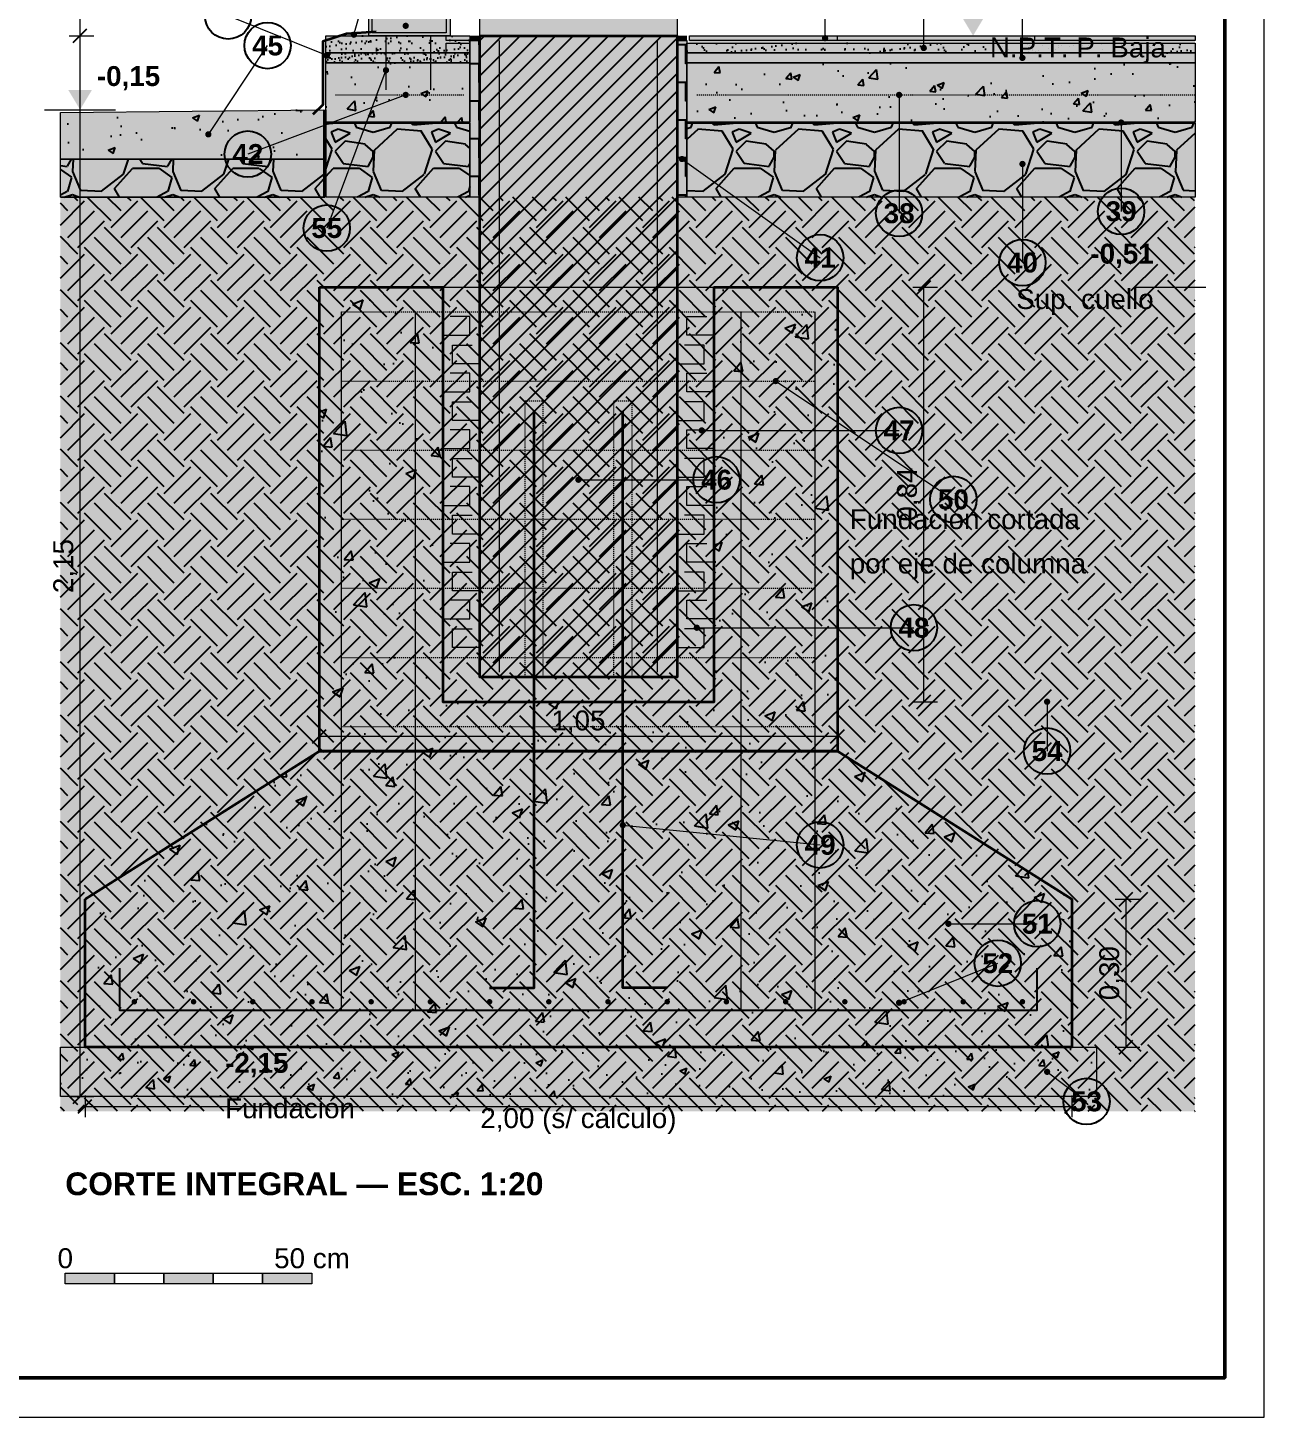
# Model space of a CAD drawing. Header units: millimetres. Extents: x 0 to 297, y 0 to 420.
# Drawn here: x 171.7 to 297, y 0 to 140.8 of the extents above; entities that cross this region are included whole.
import ezdxf
from ezdxf.enums import TextEntityAlignment as Align

# ---------------------------------------------------------------- set-up
doc = ezdxf.new("R2010")
doc.units = ezdxf.units.MM
doc.linetypes.add('DASHED', pattern=[1.524, 1.27, -0.254])
for name, color, linetype in [('0-MARCO-A3', 7, 'Continuous'), ('1-CORTE-ARMADURAS', 14, 'Continuous'), ('1-CORTE-CONTORNOS', 7, 'Continuous'), ('1-CORTE-OCULTO', 8, 'Continuous'), ('1-CORTE-RAYADOS', 8, 'Continuous'), ('1-CORTE-RELLENOS', 9, 'Continuous'), ('1-CORTE-VISTA', 8, 'Continuous'), ('3-COTAS-NIVELES', 7, 'Continuous'), ('3-TEXTOS', 7, 'Continuous')]:
    doc.layers.add(name, color=color, linetype=linetype)
doc.styles.add('ARIAL', font='arial.ttf')
doc.styles.add('ARIAL-NEGRITA', font='arialbd.ttf')
pattern_1 = [(50, (166, 0), (7.28739, -0.63756), [0.762, -8.382]), (355, (166, 0), (-1.40974, 7.64227), [0.6096, -6.70562]), (100.4514, (166.607, -0.053), (5.87765, 7.0047), [0.6476, -7.1236]), (46.184, (166, 2.032), (10.84316, -1.6817), [1.143, -12.573]), (96.6356, (166.904, 1.892), (9.49617, 9.89704), [0.9714, -10.6854]), (351.184, (166, 2.032), (9.49617, 9.89704), [0.9144, -10.0584]), (21, (167.016, 1.524), (6.06458, -4.0906), [0.762, -8.382]), (326, (167.016, 1.524), (2.47208, 7.36752), [0.6096, -6.7056]), (71.4514, (167.5214, 1.183), (8.53666, 3.2769), [0.6476, -7.1236]), (37.5, (166, 0), (0.123544, 3.3822), [0, -6.62432, 0, -6.8072, 0, -6.731]), (7.5, (166, 0), (2.67279, 4.00722), [0, -3.88112, 0, -6.47192, 0, -2.5654]), (-32.5, (163.7343, 0), (5.423624, -0.22915), [0, -2.54, 0, -7.9248, 0, -10.5156]), (-42.5, (162.7183, 0), (5.92517, 1.01706), [0, -3.302, 0, -5.26288, 0, -7.4676])]
pattern_2 = [(50, (166, 0), (10.9311, -0.95635), [1.143, -12.573]), (355, (166, 0), (-2.1146, 11.4634), [0.9144, -10.0584]), (100.4514, (166.911, -0.08), (8.8165, 10.5071), [0.9714, -10.6854]), (46.184, (166, 3.048), (16.2647, -2.5225), [1.7145, -18.8595]), (96.636, (167.355, 2.838), (14.2442, 14.8456), [1.4571, -16.0281]), (351.184, (166, 3.048), (14.2442, 14.8456), [1.3716, -15.0876]), (21, (167.524, 2.286), (9.09686, -6.1359), [1.143, -12.573]), (326, (167.524, 2.286), (3.7081, 11.0513), [0.9144, -10.0584]), (71.4514, (168.282, 1.775), (12.805, 4.9154), [0.9714, -10.6854]), (37.5, (166, 0), (0.18532, 5.0733), [0, -9.93648, 0, -10.2108, 0, -10.0965]), (7.5, (166, 0), (4.00918, 6.01083), [0, -5.82168, 0, -9.70788, 0, -3.8481]), (-32.5, (162.6015, 0), (8.13544, -0.34372), [0, -3.81, 0, -11.8872, 0, -15.7734]), (-42.5, (161.0775, 0), (8.88775, 1.5256), [0, -4.953, 0, -7.89432, 0, -11.2014])]
pattern_3 = [(37.5, (166, 0), (-0.0320006, 0.9788265), [0, -0.77216, 0, -0.8636, 0, -0.8255]), (7.5, (166, 0), (0.899047, 1.43365), [0, -0.41656, 0, -0.69596, 0, -0.2667]), (-32.5, (165.3752, 0), (1.5819847, 0.0028744), [0, -0.254, 0, -0.9144, 0, -1.1938]), (-42.5, (165.3752, 0), (1.527113, 0.445859), [0, -0.127, 0, -0.59944, 0, -0.6858])]
pattern_4 = [(228.0128, (173.3152, 10.16), (-81.28, -91.44), [1.3669, -135.32193]), (184.96974, (172.4008, 9.144), (121.92, 10.1600006), [2.34562, -232.2162]), (132.51045, (170.064, 8.9408), (101.6, -111.76), [1.65393, -163.7389]), (267.2737, (166.1016, 6.4008), (10.16, 203.2), [2.13602, -211.46575]), (292.83365, (166, 4.2672), (-50.8, 121.92), [2.09453, -207.35923]), (357.2737, (166.8128, 2.3368), (-203.2, 10.16), [2.13602, -211.46575]), (37.69424, (168.9464, 2.2352), (-132.08, -101.6), [2.82477, -279.65246]), (72.25533, (171.1816, 3.9624), (71.12, 223.52), [2.66688, -264.02103]), (121.42957, (171.9944, 6.5024), (-81.28, 132.08), [2.14325, -212.18218]), (175.23636, (170.8768, 8.3312), (111.76, -10.16), [2.44685, -119.89575]), (222.39744, (168.4384, 8.5344), (-121.92, -111.76), [3.16431, -313.2671]), (138.8141, (176.16, 6.2992), (-71.12, 60.96), [1.08, -106.92226]), (171.46923, (175.3472, 7.0104), (132.08, -20.32), [2.05473, -203.41856]), (225, (173.315, 7.315), (-0, -10.16), [1.43684, -12.9316]), (203.1986, (172.604, 8.5344), (50.8, 20.32), [0.77377, -76.6025]), (291.8014, (171.8928, 8.2296), (-10.16, 30.48), [1.09426, -53.619]), (30.9638, (172.2992, 7.2136), (30.48, 20.32), [1.7773, -57.4652]), (161.565, (173.8232, 8.128), (20.32, -10.16), [1.28515, -30.8436]), (16.38954, (166, 8.2296), (101.6, 30.48), [1.80035, -178.2353]), (70.34618, (167.7272, 8.7376), (-40.64, -111.76), [1.5104, -149.52886]), (293.1986, (173.8232, 10.16), (-20.32, 50.8), [1.5475, -75.82873]), (343.61046, (174.4328, 8.7376), (-101.6, 30.48), [1.80035, -178.2353]), (339.44395, (166, 1.9304), (-50.8, 20.32), [1.73614, -85.07094]), (294.77514, (167.6256, 1.3208), (-50.8, 111.76), [1.4547, -144.01437]), (66.8014, (173.9248, 0), (20.32, 50.8), [1.5475, -75.82873]), (17.35402, (174.5344, 1.4224), (-132.08, -40.64), [1.70313, -168.6095]), (69.44395, (168.9464, 0), (-20.32, -50.8), [0.86807, -85.939]), (101.3099, (173.3152, 0), (-10.16, 40.64), [0.51806, -51.288]), (165.9638, (173.2136, 0.508), (30.48, -10.16), [2.09453, -39.7962]), (186.009, (171.1816, 1.016), (101.6, 10.16), [1.94107, -192.16546]), (303.69, (172.2992, 6.2992), (-10.16, 20.32), [1.4653, -35.1671]), (353.15723, (173.112, 5.08), (172.72, -20.32), [2.55823, -253.26404]), (60.9454, (175.652, 4.7752), (-40.64, -71.12), [1.04603, -103.55757]), (90, (176.16, 5.69), (-10.16, 10.16), [0.6096, -9.5504]), (120.25644, (170.9784, 1.3208), (40.64, -71.12), [1.41147, -139.73576]), (48.0128, (170.2672, 2.54), (81.28, 91.44), [2.73377, -133.95505]), (0, (172.096, 4.572), (10.16, 10.16), [2.6416, -7.5184]), (325.30485, (174.7376, 4.572), (101.6, -71.12), [1.60644, -159.03727]), (254.0546, (176.0584, 3.6576), (-10.16, -40.64), [1.4793, -72.4866]), (207.64598, (175.652, 2.2352), (-193.04, -101.6), [2.40858, -238.44986]), (175.42608, (173.5184, 1.1176), (-132.08, 10.16), [2.54812, -252.26339])]
pattern_5 = [(37.5, (166, 0), (-0.048001, 1.46824), [0, -1.15824, 0, -1.2954, 0, -1.23825]), (7.5, (166, 0), (1.34857, 2.150475), [0, -0.62484, 0, -1.04394, 0, -0.40005]), (-32.5, (165.0627, 0), (2.372977, 0.0043116), [0, -0.381, 0, -1.3716, 0, -1.7907]), (-42.5, (165.0627, 0), (2.29067, 0.668788), [0, -0.1905, 0, -0.89916, 0, -1.0287])]
pattern_6 = [(90, (166, 0), (-1.905, 1.905), [1.905, -1.905]), (180, (166, 1.905), (-1.905, -1.905), [1.905, -1.905])]

msp = doc.modelspace()

# ---------------------------------------------------------------- hatches: boundary and pattern name
at = {"layer": '1-CORTE-ARMADURAS', "true_color": 0x7a1f1f}
h = msp.add_hatch(color=256, dxfattribs=at)
h.dxf.hatch_style = 1
edge = h.paths.add_edge_path()
edge.add_arc((182.5, 42.1), 0.28, 0, 360)
h = msp.add_hatch(color=256, dxfattribs=at)
h.dxf.hatch_style = 1
edge = h.paths.add_edge_path()
edge.add_arc((188.5, 42.1), 0.28, 0, 360)
h = msp.add_hatch(color=256, dxfattribs=at)
h.dxf.hatch_style = 1
edge = h.paths.add_edge_path()
edge.add_arc((194.5, 42.1), 0.28, 0, 360)
h = msp.add_hatch(color=256, dxfattribs=at)
h.dxf.hatch_style = 1
edge = h.paths.add_edge_path()
edge.add_arc((200.5, 42.1), 0.28, 0, 360)
h = msp.add_hatch(color=256, dxfattribs=at)
h.dxf.hatch_style = 1
edge = h.paths.add_edge_path()
edge.add_arc((206.5, 42.1), 0.28, 0, 360)
h = msp.add_hatch(color=256, dxfattribs=at)
h.dxf.hatch_style = 1
edge = h.paths.add_edge_path()
edge.add_arc((212.5, 42.1), 0.28, 0, 360)
h = msp.add_hatch(color=256, dxfattribs=at)
h.dxf.hatch_style = 1
edge = h.paths.add_edge_path()
edge.add_arc((218.5, 42.1), 0.28, 0, 360)
h = msp.add_hatch(color=256, dxfattribs=at)
h.dxf.hatch_style = 1
edge = h.paths.add_edge_path()
edge.add_arc((224.5, 42.1), 0.28, 0, 360)
h = msp.add_hatch(color=256, dxfattribs=at)
h.dxf.hatch_style = 1
edge = h.paths.add_edge_path()
edge.add_arc((230.5, 42.1), 0.28, 0, 360)
h = msp.add_hatch(color=256, dxfattribs=at)
h.dxf.hatch_style = 1
edge = h.paths.add_edge_path()
edge.add_arc((236.5, 42.1), 0.28, 0, 360)
h = msp.add_hatch(color=256, dxfattribs=at)
h.dxf.hatch_style = 1
edge = h.paths.add_edge_path()
edge.add_arc((242.5, 42.1), 0.28, 0, 360)
h = msp.add_hatch(color=256, dxfattribs=at)
h.dxf.hatch_style = 1
edge = h.paths.add_edge_path()
edge.add_arc((248.5, 42.1), 0.28, 0, 360)
h = msp.add_hatch(color=256, dxfattribs=at)
h.dxf.hatch_style = 1
edge = h.paths.add_edge_path()
edge.add_arc((254.5, 42.1), 0.28, 0, 360)
h = msp.add_hatch(color=256, dxfattribs=at)
h.dxf.hatch_style = 1
edge = h.paths.add_edge_path()
edge.add_arc((260.5, 42.1), 0.28, 0, 360)
h = msp.add_hatch(color=256, dxfattribs=at)
h.dxf.hatch_style = 1
edge = h.paths.add_edge_path()
edge.add_arc((266.5, 42.1), 0.28, 0, 360)
h = msp.add_hatch(color=256, dxfattribs=at)
h.dxf.hatch_style = 1
edge = h.paths.add_edge_path()
edge.add_arc((272.5, 42.1), 0.28, 0, 360)
at = {"layer": '1-CORTE-RAYADOS'}
h = msp.add_hatch(dxfattribs=at)
h.set_pattern_fill('AR-SAND', color=8, scale=0.03)
h.set_pattern_definition(pattern_5)
h.paths.add_polyline_path([(201.9, 140), (216.5, 140), (216.5, 138.25), (201.9, 138.25)])
h = msp.add_hatch(dxfattribs=at)
h.set_pattern_fill('ZIGZAG', color=8, scale=0.3, angle=90)
h.set_pattern_definition(pattern_6)
h.paths.add_polyline_path([(216.5, 139.5), (217.5, 139.5), (217.5, 123.65), (216.5, 123.65)])
h = msp.add_hatch(dxfattribs=at)
h.set_pattern_fill('ANSI31', color=8, scale=0.4)
h.set_pattern_definition([(45, (166, 0), (-0.898026, 0.898026), [])])
h.paths.add_polyline_path([(217.5, 140), (237.5, 140), (237.5, 75), (217.5, 75)])
h = msp.add_hatch(dxfattribs=at)
h.set_pattern_fill('ZIGZAG', color=8, scale=0.3, angle=90)
h.set_pattern_definition(pattern_6)
h.paths.add_polyline_path([(237.5, 139.5), (238.5, 139.5), (238.5, 123.65), (237.5, 123.65)])
h = msp.add_hatch(dxfattribs=at)
h.set_pattern_fill('AR-SAND', color=8, scale=0.02)
h.set_pattern_definition(pattern_3)
h.paths.add_polyline_path([(201.9, 138.25), (216.5, 138.25), (216.5, 137.25), (201.9, 137.25)])
h = msp.add_hatch(dxfattribs=at)
h.set_pattern_fill('AR-SAND', color=8, scale=0.03)
h.set_pattern_definition(pattern_5)
h.paths.add_polyline_path([(214.1, 139.25), (216.5, 139.25), (216.5, 138.25), (214.1, 138.25)])
h = msp.add_hatch(dxfattribs=at)
h.set_pattern_fill('AR-SAND', color=8, scale=0.03)
h.set_pattern_definition(pattern_5)
h.paths.add_polyline_path([(238.5, 139.25), (290, 139.25), (290, 138.25), (238.5, 138.25)])
h = msp.add_hatch(dxfattribs=at)
h.set_pattern_fill('AR-SAND', color=8, scale=0.02)
h.set_pattern_definition(pattern_3)
h.paths.add_polyline_path([(238.5, 138.25), (290, 138.25), (290, 137.25), (238.5, 137.25)])
h = msp.add_hatch(dxfattribs=at)
h.set_pattern_fill('AR-CONC', color=8, scale=0.04)
h.set_pattern_definition(pattern_1)
h.paths.add_polyline_path([(201.9, 137.25), (216.5, 137.25), (216.5, 131.25), (201.9, 131.25)])
h = msp.add_hatch(dxfattribs=at)
h.set_pattern_fill('AR-CONC', color=8, scale=0.04)
h.set_pattern_definition(pattern_1)
h.paths.add_polyline_path([(238.5, 137.25), (290, 137.25), (290, 131.25), (238.5, 131.25)])
h = msp.add_hatch(dxfattribs=at)
h.set_pattern_fill('AR-CONC', color=8, scale=0.04)
h.set_pattern_definition(pattern_1)
h.paths.add_polyline_path([(201.7, 132.5), (201.7, 127.5), (175, 127.5), (175, 132.23)])
h = msp.add_hatch(dxfattribs=at)
h.set_pattern_fill('GRAVEL', color=8, scale=0.4)
h.set_pattern_definition(pattern_4)
h.paths.add_polyline_path([(201.9, 131.15), (216.5, 131.15), (216.5, 123.65), (201.9, 123.65)])
h = msp.add_hatch(dxfattribs=at)
h.set_pattern_fill('GRAVEL', color=8, scale=0.4)
h.set_pattern_definition(pattern_4)
h.paths.add_polyline_path([(238.5, 131.15), (290, 131.15), (290, 123.65), (238.5, 123.65)])
h = msp.add_hatch(dxfattribs=at)
h.set_pattern_fill('GRAVEL', color=8, scale=0.4)
h.set_pattern_definition(pattern_4)
h.paths.add_polyline_path([(201.7, 127.5), (201.7, 123.65), (175, 123.65), (175, 127.5)])
h = msp.add_hatch(dxfattribs=at)
h.set_pattern_fill('EARTH', color=8, scale=0.6, angle=45)
h.set_pattern_definition([(45, (166, 0), (0, 5.38815), [3.81, -3.81]), (45, (164.9897, 1.0103), (0, 5.38815), [3.81, -3.81]), (45, (163.9794, 2.0206), (0, 5.38815), [3.81, -3.81]), (135, (163.9794, 2.694), (-5.38815, 0), [3.81, -3.81]), (135, (164.9897, 3.7044), (-5.38815, 0), [3.81, -3.81]), (135, (166, 4.7146), (-5.38815, 0), [3.81, -3.81])])
h.paths.add_polyline_path([(290, 123.65), (290, 31), (175, 31), (175, 123.65)])
h = msp.add_hatch(dxfattribs=at)
h.set_pattern_fill('AR-CONC', color=8, scale=0.06)
h.set_pattern_definition(pattern_2)
h.paths.add_polyline_path([(201.25, 114.5), (213.75, 114.5), (213.75, 72.5), (241.25, 72.5), (241.25, 114.5), (253.75, 114.5), (253.75, 67.5), (201.25, 67.5)])
h = msp.add_hatch(dxfattribs=at)
h.set_pattern_fill('AR-SAND', color=8, scale=0.02)
h.set_pattern_definition(pattern_3)
h.paths.add_polyline_path([(213.75, 114.5), (241.25, 114.5), (241.25, 72.5), (213.75, 72.5)])
h = msp.add_hatch(dxfattribs=at)
h.set_pattern_fill('AR-CONC', color=8, scale=0.06)
h.set_pattern_definition(pattern_2)
h.paths.add_polyline_path([(177.5, 52.5), (201.25, 67.5), (253.75, 67.5), (277.5, 52.5), (277.5, 37.5), (177.5, 37.5)])
h = msp.add_hatch(dxfattribs=at)
h.set_pattern_fill('AR-CONC', color=8, scale=0.04)
h.set_pattern_definition(pattern_1)
h.paths.add_polyline_path([(175, 37.5), (280, 37.5), (280, 32.5), (175, 32.5)])
at = {"layer": '1-CORTE-RELLENOS', "true_color": 0xeceeef}
h = msp.add_hatch(color=256, dxfattribs=at)
h.dxf.hatch_style = 1
h.paths.add_polyline_path([(217.5, 215), (237.5, 215), (237.5, 140), (217.5, 140)])
at = {"layer": '1-CORTE-RELLENOS', "true_color": 0x9aa3ab}
h = msp.add_hatch(color=256, dxfattribs=at)
h.dxf.hatch_style = 1
h.paths.add_polyline_path([(206.25, 142), (214.5, 142), (214.5, 140), (206.25, 140)])
at = {"layer": '1-CORTE-RELLENOS', "true_color": 0xe9e9e9}
h = msp.add_hatch(color=256, dxfattribs=at)
h.dxf.hatch_style = 1
h.paths.add_polyline_path([(201.9, 140), (216.5, 140), (216.5, 138.25), (201.9, 138.25)])
at = {"layer": '1-CORTE-RELLENOS', "true_color": 0x222222}
h = msp.add_hatch(color=256, dxfattribs=at)
h.dxf.hatch_style = 1
h.paths.add_polyline_path([(203.5, 140.2), (206.25, 140.2), (206.25, 140), (203.5, 140)])
at = {"layer": '1-CORTE-RELLENOS', "true_color": 0xcdbb9c}
h = msp.add_hatch(color=256, dxfattribs=at)
h.dxf.hatch_style = 1
h.paths.add_polyline_path([(214.1, 140), (216.5, 140), (216.5, 139.5), (214.1, 139.5)])
at = {"layer": '1-CORTE-RELLENOS', "true_color": 0x8d8d8d}
h = msp.add_hatch(color=256, dxfattribs=at)
h.dxf.hatch_style = 1
h.paths.add_polyline_path([(214.1, 139.5), (216.5, 139.5), (216.5, 139.25), (214.1, 139.25)])
at = {"layer": '1-CORTE-RELLENOS', "true_color": 0x111111}
h = msp.add_hatch(color=256, dxfattribs=at)
h.dxf.hatch_style = 1
h.paths.add_polyline_path([(216.5, 140), (217.5, 140), (217.5, 139.5), (216.5, 139.5)])
at = {"layer": '1-CORTE-RELLENOS', "true_color": 0xfff5bf}
h = msp.add_hatch(color=256, dxfattribs=at)
h.dxf.hatch_style = 1
h.paths.add_polyline_path([(216.5, 139.5), (217.5, 139.5), (217.5, 123.65), (216.5, 123.65)])
at = {"layer": '1-CORTE-RELLENOS', "true_color": 0xd3d6d9}
h = msp.add_hatch(color=256, dxfattribs=at)
h.dxf.hatch_style = 1
h.paths.add_polyline_path([(217.5, 140), (237.5, 140), (237.5, 75), (217.5, 75)])
at = {"layer": '1-CORTE-RELLENOS', "true_color": 0x111111}
h = msp.add_hatch(color=256, dxfattribs=at)
h.dxf.hatch_style = 1
h.paths.add_polyline_path([(237.5, 140), (238.5, 140), (238.5, 139.5), (237.5, 139.5)])
at = {"layer": '1-CORTE-RELLENOS', "true_color": 0xfff5bf}
h = msp.add_hatch(color=256, dxfattribs=at)
h.dxf.hatch_style = 1
h.paths.add_polyline_path([(237.5, 139.5), (238.5, 139.5), (238.5, 123.65), (237.5, 123.65)])
at = {"layer": '1-CORTE-RELLENOS', "true_color": 0xcdbb9c}
h = msp.add_hatch(color=256, dxfattribs=at)
h.dxf.hatch_style = 1
h.paths.add_polyline_path([(238.75, 140), (290, 140), (290, 139.5), (238.75, 139.5)])
at = {"layer": '1-CORTE-RELLENOS', "true_color": 0x8d8d8d}
h = msp.add_hatch(color=256, dxfattribs=at)
h.dxf.hatch_style = 1
h.paths.add_polyline_path([(238.75, 139.5), (290, 139.5), (290, 139.25), (238.75, 139.25)])
at = {"layer": '1-CORTE-RELLENOS', "true_color": 0xc9dbe6}
h = msp.add_hatch(color=256, dxfattribs=at)
h.dxf.hatch_style = 1
h.paths.add_polyline_path([(201.9, 138.25), (216.5, 138.25), (216.5, 137.25), (201.9, 137.25)])
at = {"layer": '1-CORTE-RELLENOS', "true_color": 0xe9e9e9}
h = msp.add_hatch(color=256, dxfattribs=at)
h.dxf.hatch_style = 1
h.paths.add_polyline_path([(214.1, 139.25), (216.5, 139.25), (216.5, 138.25), (214.1, 138.25)])
h = msp.add_hatch(color=256, dxfattribs=at)
h.dxf.hatch_style = 1
h.paths.add_polyline_path([(238.5, 139.25), (290, 139.25), (290, 138.25), (238.5, 138.25)])
at = {"layer": '1-CORTE-RELLENOS', "true_color": 0xc9dbe6}
h = msp.add_hatch(color=256, dxfattribs=at)
h.dxf.hatch_style = 1
h.paths.add_polyline_path([(238.5, 138.25), (290, 138.25), (290, 137.25), (238.5, 137.25)])
at = {"layer": '1-CORTE-RELLENOS', "true_color": 0xe6e4df}
h = msp.add_hatch(color=256, dxfattribs=at)
h.dxf.hatch_style = 1
h.paths.add_polyline_path([(201.9, 137.25), (216.5, 137.25), (216.5, 131.25), (201.9, 131.25)])
h = msp.add_hatch(color=256, dxfattribs=at)
h.dxf.hatch_style = 1
h.paths.add_polyline_path([(238.5, 137.25), (290, 137.25), (290, 131.25), (238.5, 131.25)])
h = msp.add_hatch(color=256, dxfattribs=at)
h.dxf.hatch_style = 1
h.paths.add_polyline_path([(201.7, 132.5), (201.7, 127.5), (175, 127.5), (175, 132.23)])
at = {"layer": '1-CORTE-RELLENOS', "true_color": 0x111111}
h = msp.add_hatch(color=256, dxfattribs=at)
h.dxf.hatch_style = 1
h.paths.add_polyline_path([(201.5, 132.5), (201.7, 132.5), (201.7, 127.5), (201.5, 127.5)])
at = {"layer": '1-CORTE-RELLENOS', "true_color": 0x000000}
h = msp.add_hatch(color=256, dxfattribs=at)
h.dxf.hatch_style = 1
h.paths.add_polyline_path([(201.9, 131.25), (216.5, 131.25), (216.5, 131.15), (201.9, 131.15)])
at = {"layer": '1-CORTE-RELLENOS', "true_color": 0xefe4c8}
h = msp.add_hatch(color=256, dxfattribs=at)
h.dxf.hatch_style = 1
h.paths.add_polyline_path([(201.9, 131.15), (216.5, 131.15), (216.5, 123.65), (201.9, 123.65)])
at = {"layer": '1-CORTE-RELLENOS', "true_color": 0x000000}
h = msp.add_hatch(color=256, dxfattribs=at)
h.dxf.hatch_style = 1
h.paths.add_polyline_path([(238.5, 131.25), (290, 131.25), (290, 131.15), (238.5, 131.15)])
at = {"layer": '1-CORTE-RELLENOS', "true_color": 0xefe4c8}
h = msp.add_hatch(color=256, dxfattribs=at)
h.dxf.hatch_style = 1
h.paths.add_polyline_path([(238.5, 131.15), (290, 131.15), (290, 123.65), (238.5, 123.65)])
h = msp.add_hatch(color=256, dxfattribs=at)
h.dxf.hatch_style = 1
h.paths.add_polyline_path([(201.7, 127.5), (201.7, 123.65), (175, 123.65), (175, 127.5)])
at = {"layer": '1-CORTE-RELLENOS', "true_color": 0xece3d2}
h = msp.add_hatch(color=256, dxfattribs=at)
h.dxf.hatch_style = 1
h.paths.add_polyline_path([(290, 123.65), (290, 31), (175, 31), (175, 123.65)])
at = {"layer": '1-CORTE-RELLENOS', "true_color": 0xdedad2}
h = msp.add_hatch(color=256, dxfattribs=at)
h.dxf.hatch_style = 1
h.paths.add_polyline_path([(201.25, 114.5), (213.75, 114.5), (213.75, 72.5), (241.25, 72.5), (241.25, 114.5), (253.75, 114.5), (253.75, 67.5), (201.25, 67.5)])
at = {"layer": '1-CORTE-RELLENOS', "true_color": 0xbdbdbd}
h = msp.add_hatch(color=256, dxfattribs=at)
h.dxf.hatch_style = 1
h.paths.add_polyline_path([(213.75, 114.5), (241.25, 114.5), (241.25, 72.5), (213.75, 72.5)])
at = {"layer": '1-CORTE-RELLENOS', "true_color": 0xdedad2}
h = msp.add_hatch(color=256, dxfattribs=at)
h.dxf.hatch_style = 1
h.paths.add_polyline_path([(177.5, 52.5), (201.25, 67.5), (253.75, 67.5), (277.5, 52.5), (277.5, 37.5), (177.5, 37.5)])
at = {"layer": '1-CORTE-RELLENOS', "true_color": 0xe6e4df}
h = msp.add_hatch(color=256, dxfattribs=at)
h.dxf.hatch_style = 1
h.paths.add_polyline_path([(175, 37.5), (280, 37.5), (280, 32.5), (175, 32.5)])
at = {"layer": '3-COTAS-NIVELES'}
h = msp.add_hatch(color=7, dxfattribs=at)
h.dxf.hatch_style = 1
h.paths.add_polyline_path([(267.5, 140), (266.3, 142), (268.7, 142)])
h = msp.add_hatch(color=7, dxfattribs=at)
h.dxf.hatch_style = 1
h.paths.add_polyline_path([(177, 132.5), (175.8, 134.5), (178.2, 134.5)])
h = msp.add_hatch(color=7, dxfattribs=at)
h.dxf.hatch_style = 1
h.paths.add_polyline_path([(287.5, 114.5), (286.3, 116.5), (288.7, 116.5)])
h = msp.add_hatch(color=7, dxfattribs=at)
h.dxf.hatch_style = 1
h.paths.add_polyline_path([(190, 32.5), (188.8, 34.5), (191.2, 34.5)])
at = {"layer": '3-TEXTOS', "true_color": 0x000000}
h = msp.add_hatch(color=256, dxfattribs=at)
h.dxf.hatch_style = 1
edge = h.paths.add_edge_path()
edge.add_arc((210, 141), 0.32, 0, 360)
h = msp.add_hatch(color=256, dxfattribs=at)
h.dxf.hatch_style = 1
edge = h.paths.add_edge_path()
edge.add_arc((204.75, 140.1), 0.32, 0, 360)
h = msp.add_hatch(color=256, dxfattribs=at)
h.dxf.hatch_style = 1
edge = h.paths.add_edge_path()
edge.add_arc((252.5, 139.75), 0.32, 0, 360)
h = msp.add_hatch(color=256, dxfattribs=at)
h.dxf.hatch_style = 1
edge = h.paths.add_edge_path()
edge.add_arc((202, 138), 0.32, 0, 360)
h = msp.add_hatch(color=256, dxfattribs=at)
h.dxf.hatch_style = 1
edge = h.paths.add_edge_path()
edge.add_arc((262.5, 138.75), 0.32, 0, 360)
h = msp.add_hatch(color=256, dxfattribs=at)
h.dxf.hatch_style = 1
edge = h.paths.add_edge_path()
edge.add_arc((272.5, 137.75), 0.32, 0, 360)
h = msp.add_hatch(color=256, dxfattribs=at)
h.dxf.hatch_style = 1
edge = h.paths.add_edge_path()
edge.add_arc((208, 136.5), 0.32, 0, 360)
h = msp.add_hatch(color=256, dxfattribs=at)
h.dxf.hatch_style = 1
edge = h.paths.add_edge_path()
edge.add_arc((210, 134), 0.32, 0, 360)
h = msp.add_hatch(color=256, dxfattribs=at)
h.dxf.hatch_style = 1
edge = h.paths.add_edge_path()
edge.add_arc((260, 134), 0.32, 0, 360)
h = msp.add_hatch(color=256, dxfattribs=at)
h.dxf.hatch_style = 1
edge = h.paths.add_edge_path()
edge.add_arc((282.5, 131.2), 0.32, 0, 360)
h = msp.add_hatch(color=256, dxfattribs=at)
h.dxf.hatch_style = 1
edge = h.paths.add_edge_path()
edge.add_arc((190, 130), 0.32, 0, 360)
h = msp.add_hatch(color=256, dxfattribs=at)
h.dxf.hatch_style = 1
edge = h.paths.add_edge_path()
edge.add_arc((238, 127.5), 0.32, 0, 360)
h = msp.add_hatch(color=256, dxfattribs=at)
h.dxf.hatch_style = 1
edge = h.paths.add_edge_path()
edge.add_arc((272.5, 127), 0.32, 0, 360)
h = msp.add_hatch(color=256, dxfattribs=at)
h.dxf.hatch_style = 1
edge = h.paths.add_edge_path()
edge.add_arc((247.5, 105), 0.32, 0, 360)
h = msp.add_hatch(color=256, dxfattribs=at)
h.dxf.hatch_style = 1
edge = h.paths.add_edge_path()
edge.add_arc((240, 100), 0.32, 0, 360)
h = msp.add_hatch(color=256, dxfattribs=at)
h.dxf.hatch_style = 1
edge = h.paths.add_edge_path()
edge.add_arc((227.5, 95), 0.32, 0, 360)
h = msp.add_hatch(color=256, dxfattribs=at)
h.dxf.hatch_style = 1
edge = h.paths.add_edge_path()
edge.add_arc((239.5, 80), 0.32, 0, 360)
h = msp.add_hatch(color=256, dxfattribs=at)
h.dxf.hatch_style = 1
edge = h.paths.add_edge_path()
edge.add_arc((275, 72.5), 0.32, 0, 360)
h = msp.add_hatch(color=256, dxfattribs=at)
h.dxf.hatch_style = 1
edge = h.paths.add_edge_path()
edge.add_arc((232, 60), 0.32, 0, 360)
h = msp.add_hatch(color=256, dxfattribs=at)
h.dxf.hatch_style = 1
edge = h.paths.add_edge_path()
edge.add_arc((265, 50), 0.32, 0, 360)
h = msp.add_hatch(color=256, dxfattribs=at)
h.dxf.hatch_style = 1
edge = h.paths.add_edge_path()
edge.add_arc((260, 42), 0.32, 0, 360)
h = msp.add_hatch(color=256, dxfattribs=at)
h.dxf.hatch_style = 1
edge = h.paths.add_edge_path()
edge.add_arc((275, 35), 0.32, 0, 360)
h = msp.add_hatch(color=256, dxfattribs=at)
h.dxf.hatch_style = 1
h.paths.add_polyline_path([(175.5, 14.6), (180.5, 14.6), (180.5, 13.5), (175.5, 13.5)])
h = msp.add_hatch(color=256, dxfattribs=at)
h.dxf.hatch_style = 1
h.paths.add_polyline_path([(185.5, 14.6), (190.5, 14.6), (190.5, 13.5), (185.5, 13.5)])
h = msp.add_hatch(color=256, dxfattribs=at)
h.dxf.hatch_style = 1
h.paths.add_polyline_path([(195.5, 14.6), (200.5, 14.6), (200.5, 13.5), (195.5, 13.5)])

# ---------------------------------------------------------------- linework, layer by layer
at = {"layer": '0-MARCO-A3', "lineweight": 13}
msp.add_lwpolyline([(0, 0), (297, 0), (297, 420), (0, 420)], close=True, dxfattribs=at)
at = {"layer": '0-MARCO-A3', "lineweight": 50}
msp.add_lwpolyline([(4, 416), (293, 416), (293, 4), (4, 4)], close=True, dxfattribs=at)
at = {"layer": '1-CORTE-ARMADURAS', "lineweight": 13}
for points in [[(219.5, 75.5), (219.5, 139.5)], [(235.5, 75.5), (235.5, 139.5)]]:
    msp.add_lwpolyline(points, dxfattribs=at)
at = {"layer": '1-CORTE-ARMADURAS', "linetype": 'DASHED', "lineweight": 9, "ltscale": 0.08}
for points in [[(202.9, 134), (216, 134)], [(239.5, 134), (290, 134)], [(203.5, 112), (251.5, 112)], [(203.5, 105), (251.5, 105)], [(203.5, 98), (251.5, 98)], [(203.5, 91), (251.5, 91)], [(203.5, 84), (251.5, 84)], [(203.5, 77), (251.5, 77)], [(203.5, 70), (251.5, 70)]]:
    msp.add_lwpolyline(points, dxfattribs=at)
at = {"layer": '1-CORTE-ARMADURAS', "lineweight": 18}
for points in [[(205.5, 41.25), (203.5, 41.25), (203.5, 112)], [(213, 41.25), (211, 41.25), (211, 112)], [(213.75, 109.65), (216.5, 109.65), (216.5, 111.55), (214.5, 111.55)], [(241.25, 109.65), (238.5, 109.65), (238.5, 111.55), (240.5, 111.55)], [(242, 41.25), (244, 41.25), (244, 112)], [(249.5, 41.25), (251.5, 41.25), (251.5, 112)], [(217.5, 106.75), (214.75, 106.75), (214.75, 108.65), (216.75, 108.65)], [(237.5, 106.75), (240.25, 106.75), (240.25, 108.65), (238.25, 108.65)], [(213.75, 103.9), (216.5, 103.9), (216.5, 105.8), (214.5, 105.8)], [(241.25, 103.9), (238.5, 103.9), (238.5, 105.8), (240.5, 105.8)], [(217.5, 101), (214.75, 101), (214.75, 102.9), (216.75, 102.9)], [(237.5, 101), (240.25, 101), (240.25, 102.9), (238.25, 102.9)], [(213.75, 98.15), (216.5, 98.15), (216.5, 100.05), (214.5, 100.05)], [(241.25, 98.15), (238.5, 98.15), (238.5, 100.05), (240.5, 100.05)], [(217.5, 95.25), (214.75, 95.25), (214.75, 97.15), (216.75, 97.15)], [(237.5, 95.25), (240.25, 95.25), (240.25, 97.15), (238.25, 97.15)], [(213.75, 92.4), (216.5, 92.4), (216.5, 94.3), (214.5, 94.3)], [(241.25, 92.4), (238.5, 92.4), (238.5, 94.3), (240.5, 94.3)], [(217.5, 89.5), (214.75, 89.5), (214.75, 91.4), (216.75, 91.4)], [(237.5, 89.5), (240.25, 89.5), (240.25, 91.4), (238.25, 91.4)], [(213.75, 86.65), (216.5, 86.65), (216.5, 88.55), (214.5, 88.55)], [(241.25, 86.65), (238.5, 86.65), (238.5, 88.55), (240.5, 88.55)], [(217.5, 83.75), (214.75, 83.75), (214.75, 85.65), (216.75, 85.65)], [(237.5, 83.75), (240.25, 83.75), (240.25, 85.65), (238.25, 85.65)], [(213.75, 80.9), (216.5, 80.9), (216.5, 82.8), (214.5, 82.8)], [(241.25, 80.9), (238.5, 80.9), (238.5, 82.8), (240.5, 82.8)], [(217.5, 78), (214.75, 78), (214.75, 79.9), (216.75, 79.9)], [(237.5, 78), (240.25, 78), (240.25, 79.9), (238.25, 79.9)]]:
    msp.add_lwpolyline(points, dxfattribs=at)
at = {"layer": '1-CORTE-ARMADURAS', "lineweight": 35}
for points in [[(218.5, 43.5), (223, 43.5), (223, 102)], [(236.5, 43.5), (232, 43.5), (232, 102)]]:
    msp.add_lwpolyline(points, dxfattribs=at)
at = {"layer": '1-CORTE-ARMADURAS', "lineweight": 25}
msp.add_lwpolyline([(181, 45.5), (181, 41.25), (274, 41.25), (274, 45.5)], dxfattribs=at)
at = {"layer": '1-CORTE-CONTORNOS', "lineweight": 18}
for points in [[(206.25, 142), (214.5, 142), (214.5, 140), (206.25, 140)], [(201.9, 140), (216.5, 140), (216.5, 138.25), (201.9, 138.25)], [(214.1, 140), (216.5, 140), (216.5, 139.5), (214.1, 139.5)], [(216.5, 139.5), (217.5, 139.5), (217.5, 123.65), (216.5, 123.65)], [(237.5, 139.5), (238.5, 139.5), (238.5, 123.65), (237.5, 123.65)], [(238.75, 140), (290, 140), (290, 139.5), (238.75, 139.5)], [(201.9, 138.25), (216.5, 138.25), (216.5, 137.25), (201.9, 137.25)], [(214.1, 139.25), (216.5, 139.25), (216.5, 138.25), (214.1, 138.25)], [(238.5, 139.25), (290, 139.25), (290, 138.25), (238.5, 138.25)], [(238.5, 138.25), (290, 138.25), (290, 137.25), (238.5, 137.25)], [(201.9, 137.25), (216.5, 137.25), (216.5, 131.25), (201.9, 131.25)], [(238.5, 137.25), (290, 137.25), (290, 131.25), (238.5, 131.25)], [(201.7, 132.5), (201.7, 127.5), (175, 127.5), (175, 132.23)], [(201.9, 131.15), (216.5, 131.15), (216.5, 123.65), (201.9, 123.65)], [(238.5, 131.15), (290, 131.15), (290, 123.65), (238.5, 123.65)], [(201.7, 127.5), (201.7, 123.65), (175, 123.65), (175, 127.5)], [(213.75, 114.5), (241.25, 114.5), (241.25, 72.5), (213.75, 72.5)], [(175, 37.5), (280, 37.5), (280, 32.5), (175, 32.5)]]:
    msp.add_lwpolyline(points, close=True, dxfattribs=at)
at = {"layer": '1-CORTE-CONTORNOS', "lineweight": 9}
msp.add_lwpolyline([(206.6, 142), (214.1, 142), (214.1, 140.3), (206.6, 140.3)], close=True, dxfattribs=at)
at = {"layer": '1-CORTE-CONTORNOS', "lineweight": 35}
msp.add_lwpolyline([(207, 140.4), (204, 140.2), (201.6, 139.4), (201.6, 133), (200.6, 132)], dxfattribs=at)
at = {"layer": '1-CORTE-CONTORNOS', "lineweight": 13}
for points in [[(208, 140), (208, 134.5)], [(212.5, 140), (212.5, 134.5)], [(253.75, 139.5), (253.75, 140)], [(273.75, 139.5), (273.75, 140)]]:
    msp.add_lwpolyline(points, dxfattribs=at)
at = {"layer": '1-CORTE-CONTORNOS', "lineweight": 35}
for points in [[(217.5, 140), (237.5, 140), (237.5, 75), (217.5, 75)], [(201.25, 114.5), (213.75, 114.5), (213.75, 72.5), (241.25, 72.5), (241.25, 114.5), (253.75, 114.5), (253.75, 67.5), (201.25, 67.5)], [(177.5, 52.5), (201.25, 67.5), (253.75, 67.5), (277.5, 52.5), (277.5, 37.5), (177.5, 37.5)]]:
    msp.add_lwpolyline(points, close=True, dxfattribs=at)
at = {"layer": '1-CORTE-CONTORNOS', "lineweight": 50}
msp.add_lwpolyline([(201.8, 132.5), (201.8, 123.65)], dxfattribs=at)
at = {"layer": '1-CORTE-CONTORNOS', "lineweight": 18}
msp.add_lwpolyline([(175, 123.65), (201.8, 123.65)], dxfattribs=at)
at = {"layer": '1-CORTE-OCULTO', "linetype": 'DASHED', "lineweight": 9, "ltscale": 0.08}
for points in [[(222.1, 103), (223.9, 103), (223.9, 75), (222.1, 75)], [(231.1, 103), (232.9, 103), (232.9, 75), (231.1, 75)]]:
    msp.add_lwpolyline(points, close=True, dxfattribs=at)
at = {"layer": '1-CORTE-VISTA', "lineweight": 13}
msp.add_lwpolyline([(217.5, 215), (237.5, 215), (237.5, 140), (217.5, 140)], close=True, dxfattribs=at)
at = {"layer": '3-TEXTOS', "lineweight": 13}
for p, q in [((177, 140), (177, 284)), ((177, 32.5), (177, 140)), ((263.9, 140), (271.1, 140)), ((173.4, 132.5), (180.6, 132.5)), ((262.5, 72.5), (262.5, 114.5)), ((283.9, 114.5), (291.1, 114.5)), ((201.25, 69), (253.75, 69)), ((283, 37.5), (283, 52.5)), ((186.4, 32.5), (193.6, 32.5)), ((177.5, 31.5), (277.5, 31.5))]:
    msp.add_line(p, q, dxfattribs=at)
at = {"layer": '3-TEXTOS', "lineweight": 9}
for p, q in [((204.75, 140.1), (208.75, 154.1)), ((262.5, 138.75), (262.5, 146.75)), ((272.5, 137.75), (272.5, 147.75)), ((252.5, 139.75), (252.5, 145.75)), ((202, 138), (192, 142)), ((175.9, 140), (178.4, 140)), ((175.9, 140), (178.4, 140)), ((190, 130), (196, 139)), ((208, 136.5), (202, 120.5)), ((210, 134), (194, 128)), ((260, 134), (260, 122)), ((282.5, 131.2), (282.5, 122.2)), ((238, 127.5), (252, 117.5)), ((272.5, 127), (272.5, 117)), ((261.4, 114.5), (263.9, 114.5)), ((247.5, 105), (265.5, 93)), ((240, 100), (260, 100)), ((227.5, 95), (241.5, 95)), ((239.5, 80), (261.5, 80)), ((261.4, 72.5), (263.9, 72.5)), ((275, 72.5), (275, 67.5)), ((201.25, 70.1), (201.25, 67.9)), ((253.75, 70.1), (253.75, 67.9)), ((232, 60), (252, 58)), ((281.9, 52.5), (284.4, 52.5)), ((265, 50), (274, 50)), ((260, 42), (270, 46)), ((281.9, 37.5), (284.4, 37.5)), ((275, 35), (279, 32)), ((175.9, 32.5), (178.4, 32.5)), ((177.5, 32.6), (177.5, 30.4)), ((277.5, 32.6), (277.5, 30.4))]:
    msp.add_line(p, q, dxfattribs=at)
at = {"layer": '3-TEXTOS', "lineweight": 25}
for p, q in [((176.3, 139.3), (177.7, 140.7)), ((176.3, 139.3), (177.7, 140.7)), ((261.8, 113.8), (263.2, 115.2)), ((261.8, 71.8), (263.2, 73.2)), ((200.55, 68.3), (201.95, 69.7)), ((253.05, 68.3), (254.45, 69.7)), ((282.3, 51.8), (283.7, 53.2)), ((282.3, 36.8), (283.7, 38.2)), ((176.3, 31.8), (177.7, 33.2)), ((176.8, 30.8), (178.2, 32.2)), ((276.8, 30.8), (278.2, 32.2))]:
    msp.add_line(p, q, dxfattribs=at)
at = {"layer": '3-TEXTOS', "lineweight": 13}
for points in [[(175.5, 14.6), (180.5, 14.6), (180.5, 13.5), (175.5, 13.5)], [(180.5, 14.6), (185.5, 14.6), (185.5, 13.5), (180.5, 13.5)], [(185.5, 14.6), (190.5, 14.6), (190.5, 13.5), (185.5, 13.5)], [(190.5, 14.6), (195.5, 14.6), (195.5, 13.5), (190.5, 13.5)], [(195.5, 14.6), (200.5, 14.6), (200.5, 13.5), (195.5, 13.5)]]:
    msp.add_lwpolyline(points, close=True, dxfattribs=at)
at = {"layer": '3-TEXTOS', "true_color": 0x000000}
for centre in [(192, 142), (196, 139), (194, 128), (260, 122), (282.5, 122.2), (202, 120.5), (252, 117.5), (272.5, 117), (260, 100), (241.5, 95), (265.5, 93), (261.5, 80), (275, 67.5), (252, 58), (274, 50), (270, 46), (279, 32)]:
    msp.add_circle(centre, 2.35, dxfattribs=at)

# ---------------------------------------------------------------- texts
at = {"layer": '3-TEXTOS'}
for s, height, style, p in [('45', 2.016, 'ARIAL-NEGRITA', (196, 138)), ('42', 2.016, 'ARIAL-NEGRITA', (194, 127)), ('38', 2.016, 'ARIAL-NEGRITA', (260, 121)), ('39', 2.016, 'ARIAL-NEGRITA', (282.5, 121.2)), ('55', 2.016, 'ARIAL-NEGRITA', (202, 119.5)), ('41', 2.016, 'ARIAL-NEGRITA', (252, 116.5)), ('40', 2.016, 'ARIAL-NEGRITA', (272.5, 116)), ('47', 2.016, 'ARIAL-NEGRITA', (260, 99)), ('46', 2.016, 'ARIAL-NEGRITA', (241.5, 94)), ('50', 2.016, 'ARIAL-NEGRITA', (265.5, 92)), ('48', 2.016, 'ARIAL-NEGRITA', (261.5, 79)), ('1,05', 2.016, 'ARIAL', (227.5, 69.6)), ('54', 2.016, 'ARIAL-NEGRITA', (275, 66.5)), ('49', 2.016, 'ARIAL-NEGRITA', (252, 57)), ('51', 2.016, 'ARIAL-NEGRITA', (274, 49)), ('52', 2.016, 'ARIAL-NEGRITA', (270, 45)), ('53', 2.016, 'ARIAL-NEGRITA', (279, 31)), ('2,00 (s/ cálculo)', 2.016, 'ARIAL', (227.5, 29.3)), ('0', 2.02, 'ARIAL', (175.5, 15.1)), ('50 cm', 2.016, 'ARIAL', (200.5, 15.1))]:
    msp.add_text(s, height=height, dxfattribs=dict(at, style=style)).set_placement(p, align=Align.CENTER)
for s, height, style, p in [('N.P.T. P. Baja', 2.016, 'ARIAL', (269.2, 137.8)), ('-0,15', 2.016, 'ARIAL-NEGRITA', (178.7, 134.9)), ('-2,15', 2.016, 'ARIAL-NEGRITA', (191.7, 34.9)), ('Fundación', 2.016, 'ARIAL', (191.7, 30.3)), ('CORTE INTEGRAL — ESC. 1:20', 2.304, 'ARIAL-NEGRITA', (175.5, 22.5))]:
    msp.add_text(s, height=height, dxfattribs=dict(at, style=style)).set_placement(p)
for s, style, p in [('-0,51', 'ARIAL-NEGRITA', (285.8, 116.9)), ('Sup. cuello', 'ARIAL', (285.8, 112.3))]:
    msp.add_text(s, height=2.016, dxfattribs=dict(at, style=style)).set_placement(p, align=Align.RIGHT)
at = {"layer": '3-TEXTOS', "style": 'ARIAL'}
for s, p in [('0,84', (261.8, 93.5)), ('2,15', (176.3, 86.25)), ('0,30', (282.3, 45))]:
    msp.add_text(s, height=2.016, rotation=90, dxfattribs=at).set_placement(p, align=Align.CENTER)
at = {"layer": '3-TEXTOS', "true_color": 0x333333, "style": 'ARIAL'}
for s, p in [('Fundación cortada', (255, 90)), ('por eje de columna', (255, 85.5))]:
    msp.add_text(s, height=2.016, dxfattribs=at).set_placement(p)

doc.saveas('drawing.dxf')
